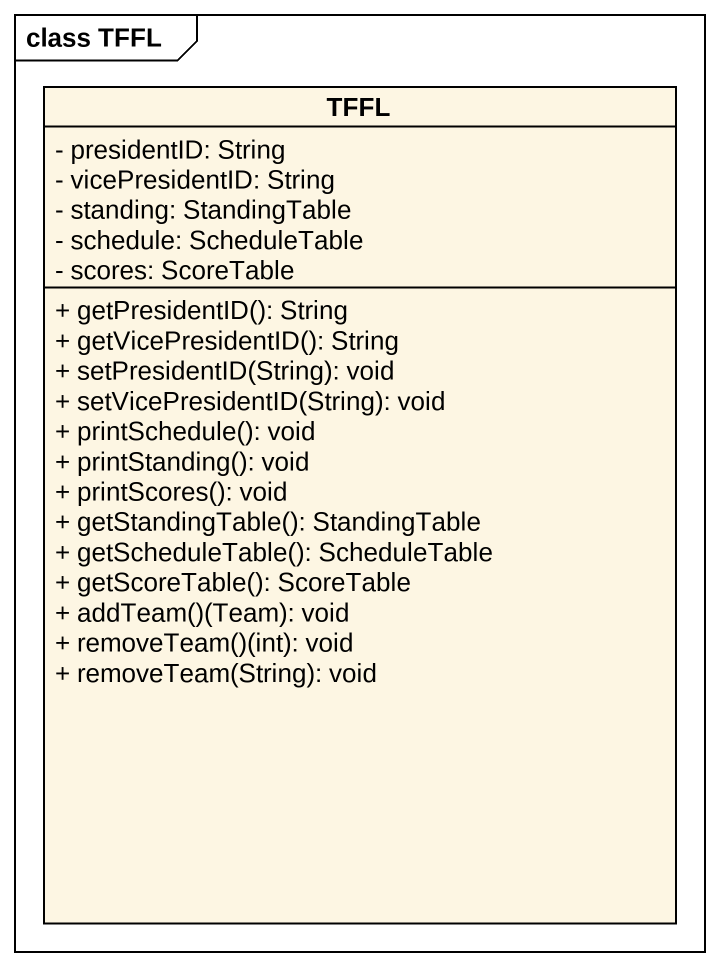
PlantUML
@startuml
mainframe class TFFL
hide circle
hide empty members
skinparam classAttributeIconSize 0
class TFFL {
  - presidentID: String
  - vicePresidentID: String
  - standing: StandingTable
  - schedule: ScheduleTable
  - scores: ScoreTable
  + getPresidentID(): String
  + getVicePresidentID(): String
  + setPresidentID(String): void
  + setVicePresidentID(String): void
  + printSchedule(): void
  + printStanding(): void
  + printScores(): void
  + getStandingTable(): StandingTable
  + getScheduleTable(): ScheduleTable
  + getScoreTable(): ScoreTable
  + addTeam()(Team): void
  + removeTeam()(int): void
  + removeTeam(String): void
}
@enduml
